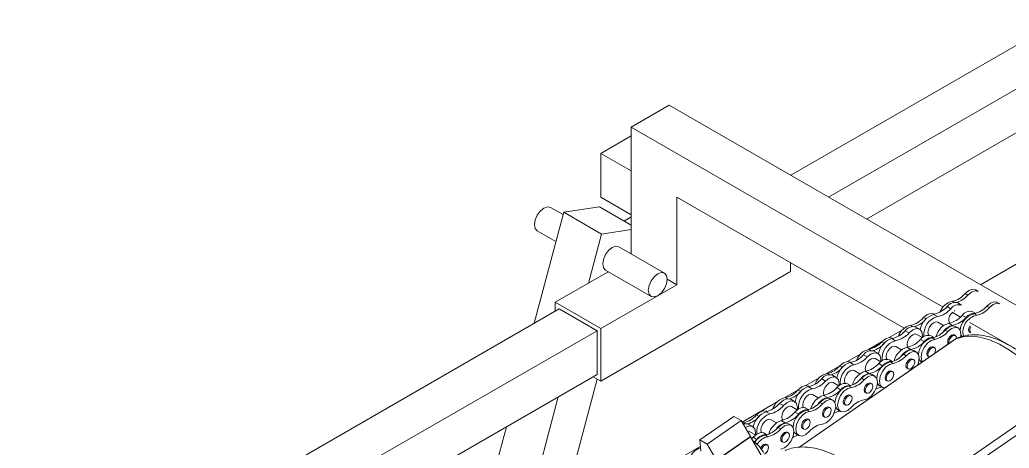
# Model space of a CAD drawing. Header units: millimetres. Extents: x 127 to 2222, y 23 to 864.
# Drawn here: x 1710.2 to 1802.3, y 184.7 to 224.6 of the extents above; entities that cross this region are included whole.
import ezdxf

# ---------------------------------------------------------------- set-up
doc = ezdxf.new("R2010")
doc.units = ezdxf.units.MM

msp = doc.modelspace()

# ---------------------------------------------------------------- linework, layer by layer
at = {"color": 7, "linetype": 'Continuous', "lineweight": 15}
for p, q in [((1781.983, 210.125), (1827.697, 236.515)), ((1785.518, 208.084), (1829.816, 233.657)), ((1789.054, 206.042), (1831.233, 230.392)), ((1840.196, 223.321), (1799.66, 199.92)), ((1770.667, 216.657), (1767.132, 214.616)), ((1831.478, 181.551), (1770.667, 216.657)), ((1764.303, 212.165), (1767.132, 213.798)), ((1767.132, 214.616), (1767.132, 202.791)), ((1796.181, 197.846), (1767.132, 214.616)), ((1764.303, 212.165), (1767.132, 210.533)), ((1764.303, 208.083), (1764.303, 212.165)), ((1764.303, 208.083), (1767.132, 206.45)), ((1792.541, 195.865), (1771.374, 208.084)), ((1771.374, 208.084), (1771.374, 199.919)), ((1760.841, 206.674), (1758.081, 196.327)), ((1760.782, 206.456), (1759.625, 207.124)), ((1760.841, 206.674), (1764.163, 207.195)), ((1764.376, 204.633), (1760.841, 206.674)), ((1767.132, 205.482), (1764.163, 207.195)), ((1767.132, 206.246), (1766.47, 205.864)), ((1774.91, 206.042), (1774.91, 206.043)), ((1774.91, 206.043), (1774.91, 206.042)), ((1758.375, 204.959), (1760.115, 203.954)), ((1764.376, 204.633), (1763.161, 200.076)), ((1764.376, 204.633), (1767.132, 205.065)), ((1778.445, 204.001), (1778.445, 204.002)), ((1778.445, 204.001), (1778.446, 204.001)), ((1770.231, 201.001), (1765.989, 203.451)), ((1767.077, 202.823), (1767.132, 203.029)), ((1781.981, 201.142), (1781.981, 201.961)), ((1781.981, 201.959), (1781.983, 201.96)), ((1760.06, 198.286), (1764.998, 201.136)), ((1764.303, 190.937), (1781.981, 201.142)), ((1764.739, 201.285), (1768.981, 198.836)), ((1770.49, 200.429), (1771.374, 199.919)), ((1764.303, 195.837), (1771.374, 199.919)), ((1798.24, 199.103), (1798.488, 198.96)), ((1799.458, 199.303), (1799.211, 199.446)), ((1764.303, 195.837), (1760.06, 198.286)), ((1760.06, 198.286), (1760.06, 197.469)), ((1797.043, 198.382), (1797.22, 198.279)), ((1797.892, 198.02), (1797.539, 198.224)), ((1801.474, 198.14), (1801.226, 198.283)), ((1710.189, 168.679), (1760.414, 197.673)), ((1763.95, 195.632), (1760.414, 197.673)), ((1795.374, 197.171), (1795.322, 197.201)), ((1796.545, 197.884), (1796.898, 197.68)), ((1797.8, 196.912), (1797.007, 197.369)), ((1799.22, 197.253), (1798.953, 197.408)), ((1799.306, 197.076), (1799.058, 197.219)), ((1800.503, 197.797), (1800.256, 197.94)), ((1795.288, 197.158), (1795.642, 196.954)), ((1796.202, 196.115), (1795.673, 196.421)), ((1797.056, 196.138), (1796.702, 196.342)), ((1798.313, 196.863), (1797.959, 197.067)), ((1805.102, 192.696), (1798.668, 196.41)), ((1741.958, 182.937), (1763.95, 195.632)), ((1763.95, 191.55), (1763.95, 195.632)), ((1764.303, 190.937), (1764.303, 195.837)), ((1792.4, 195.728), (1791.16, 195.013)), ((1792.656, 195.639), (1793.009, 195.435)), ((1793.154, 196.137), (1793.331, 196.034)), ((1794.003, 195.775), (1793.65, 195.979)), ((1796.614, 195.552), (1796.366, 195.695)), ((1797.584, 195.895), (1797.337, 196.038)), ((1798.654, 195.502), (1798.76, 195.44)), ((1797.309, 194.848), (1782.742, 184.763)), ((1790.455, 194.605), (1789.216, 193.89)), ((1791.399, 194.913), (1791.753, 194.709)), ((1791.484, 194.926), (1791.433, 194.956)), ((1794.258, 194.993), (1793.728, 195.298)), ((1794.424, 194.618), (1794.07, 194.822)), ((1795.331, 195.008), (1795.064, 195.162)), ((1795.416, 194.831), (1795.169, 194.973)), ((1797.316, 195.184), (1797.21, 195.245)), ((1789.265, 193.892), (1789.442, 193.789)), ((1790.114, 193.53), (1789.761, 193.734)), ((1792.313, 193.87), (1791.784, 194.176)), ((1793.167, 193.893), (1792.813, 194.097)), ((1793.695, 193.65), (1793.448, 193.792)), ((1795.371, 194.061), (1795.265, 194.123)), ((1788.51, 193.483), (1787.271, 192.768)), ((1787.51, 192.668), (1787.864, 192.464)), ((1787.595, 192.681), (1787.544, 192.711)), ((1788.767, 193.394), (1789.12, 193.19)), ((1790.369, 192.747), (1789.839, 193.053)), ((1791.442, 192.763), (1791.175, 192.917)), ((1791.527, 192.585), (1791.28, 192.728)), ((1792.725, 193.307), (1792.477, 193.45)), ((1793.426, 192.939), (1793.32, 193)), ((1794.143, 192.75), (1794.217, 192.707)), ((1794.765, 193.257), (1794.871, 193.195)), ((1786.566, 192.36), (1785.327, 191.645)), ((1788.424, 191.625), (1787.895, 191.931)), ((1789.278, 191.648), (1788.924, 191.852)), ((1790.534, 192.373), (1790.181, 192.577)), ((1791.482, 191.816), (1791.376, 191.877)), ((1792.82, 192.134), (1792.927, 192.073)), ((1793.811, 192.436), (1793.881, 192.474)), ((1745.494, 180.896), (1763.95, 191.55)), ((1761.99, 183.746), (1763.96, 191.135)), ((1763.596, 191.346), (1764.303, 190.937)), ((1784.621, 191.238), (1783.382, 190.522)), ((1784.878, 191.149), (1785.231, 190.944)), ((1785.376, 191.647), (1785.553, 191.544)), ((1786.225, 191.284), (1785.872, 191.489)), ((1786.48, 190.502), (1785.95, 190.808)), ((1788.836, 191.062), (1788.588, 191.205)), ((1789.537, 190.694), (1789.431, 190.755)), ((1789.806, 191.404), (1789.559, 191.547)), ((1790.876, 191.011), (1790.982, 190.95)), ((1782.677, 190.115), (1781.438, 189.4)), ((1783.621, 190.423), (1783.975, 190.219)), ((1783.706, 190.436), (1783.654, 190.466)), ((1786.645, 190.128), (1786.292, 190.332)), ((1787.553, 190.518), (1787.286, 190.672)), ((1787.638, 190.34), (1787.391, 190.483)), ((1788.931, 189.889), (1789.037, 189.828)), ((1790.253, 190.505), (1790.501, 190.362)), ((1760.33, 189.46), (1757.434, 178.602)), ((1780.732, 188.993), (1777.451, 187.099)), ((1781.486, 189.402), (1781.664, 189.299)), ((1782.336, 189.039), (1781.982, 189.243)), ((1784.535, 189.38), (1784.006, 189.686)), ((1784.947, 188.817), (1784.699, 188.959)), ((1785.389, 189.403), (1785.035, 189.607)), ((1785.917, 189.159), (1785.67, 189.302)), ((1787.593, 189.571), (1787.487, 189.632)), ((1791.654, 178.957), (1806.782, 189.43)), ((1779.698, 188.08), (1780.051, 187.876)), ((1779.809, 188.103), (1779.767, 188.127)), ((1780.953, 188.865), (1781.307, 188.661)), ((1782.591, 188.257), (1782.061, 188.563)), ((1782.721, 187.845), (1782.367, 188.049)), ((1783.664, 188.273), (1783.397, 188.427)), ((1783.749, 188.095), (1783.502, 188.238)), ((1785.648, 188.449), (1785.542, 188.51)), ((1786.364, 188.26), (1786.612, 188.117)), ((1786.987, 188.766), (1787.093, 188.705)), ((1807.07, 188.719), (1791.942, 178.246)), ((1773.51, 185.46), (1776.676, 187.652)), ((1774.192, 185.066), (1777.359, 187.258)), ((1777.359, 187.258), (1776.676, 187.652)), ((1778.227, 185.764), (1777.359, 187.258)), ((1777.599, 187.063), (1777.478, 187.052)), ((1777.599, 187.063), (1777.777, 186.961)), ((1780.648, 187.041), (1780.118, 187.347)), ((1781.465, 187.059), (1781.112, 187.263)), ((1783.704, 187.326), (1783.598, 187.387)), ((1785.042, 187.644), (1785.148, 187.582)), ((1755.508, 186.676), (1753.899, 180.643)), ((1778.449, 186.701), (1778.095, 186.905)), ((1778.703, 185.919), (1778.174, 186.225)), ((1781.059, 186.478), (1780.812, 186.621)), ((1781.761, 186.11), (1781.655, 186.171)), ((1782.03, 186.821), (1781.782, 186.964)), ((1783.098, 186.521), (1783.204, 186.46)), ((1774.192, 185.066), (1773.51, 185.46)), ((1773.51, 185.46), (1773.605, 184.412)), ((1775.06, 183.571), (1778.227, 185.764)), ((1775.078, 183.541), (1778.244, 185.733)), ((1777.689, 185.348), (1777.655, 185.368)), ((1778.059, 185.604), (1778.018, 185.619)), ((1780.418, 181.99), (1778.244, 185.733)), ((1778.48, 185.711), (1778.341, 185.566)), ((1778.833, 185.507), (1778.48, 185.711)), ((1779.777, 185.934), (1779.509, 186.089)), ((1779.862, 185.757), (1779.614, 185.9)), ((1781.155, 185.305), (1781.261, 185.244)), ((1782.475, 186.014), (1782.723, 185.872)), ((1773.565, 184.855), (1763.757, 179.193)), ((1775.06, 183.571), (1774.192, 185.066)), ((1779.816, 184.988), (1779.71, 185.049))]:
    msp.add_line(p, q, dxfattribs=at)
at = {"color": 8, "linetype": 'Continuous', "lineweight": 15}
for p, q in [((1794.351, 196.858), (1794.572, 196.731)), ((1797.354, 194.873), (1782.752, 184.764)), ((1790.462, 194.613), (1790.683, 194.486)), ((1797.309, 194.848), (1797.354, 194.873)), ((1797.477, 194.941), (1797.354, 194.873)), ((1786.573, 192.368), (1786.794, 192.241)), ((1782.684, 190.123), (1782.905, 189.996)), ((1778.797, 187.785), (1779.017, 187.657))]:
    msp.add_line(p, q, dxfattribs=at)
at = {"color": 7, "linetype": 'Continuous', "lineweight": 15, "flags": 128}
for points in [[(1759.625, 207.124), (1759.338, 207.18), (1759, 207.063), (1758.662, 206.79), (1758.375, 206.403), (1758.183, 205.961), (1758.116, 205.532), (1758.183, 205.18), (1758.375, 204.959), (1758.375, 204.959)], [(1765.989, 203.451), (1765.702, 203.506), (1765.364, 203.389), (1765.026, 203.116), (1764.739, 202.729), (1764.547, 202.287), (1764.48, 201.858), (1764.547, 201.506), (1764.739, 201.285), (1764.739, 201.285)], [(1770.49, 200.429), (1770.423, 200.781), (1770.231, 201.001), (1769.945, 201.057), (1769.606, 200.939), (1769.268, 200.667), (1768.981, 200.28), (1768.79, 199.838), (1768.723, 199.409), (1768.79, 199.057), (1768.981, 198.836), (1769.268, 198.781), (1769.606, 198.898), (1769.945, 199.171), (1770.231, 199.558), (1770.423, 200), (1770.49, 200.429)], [(1799.211, 199.446), (1799.209, 199.447), (1798.92, 199.501), (1798.579, 199.38), (1798.24, 199.103)], [(1799.458, 199.303), (1799.456, 199.304), (1799.167, 199.358), (1798.827, 199.238), (1798.488, 198.96)], [(1801.226, 198.283), (1801.224, 198.284), (1800.935, 198.338), (1800.595, 198.217), (1800.256, 197.94)], [(1801.474, 198.14), (1801.471, 198.141), (1801.182, 198.195), (1800.842, 198.074), (1800.503, 197.797)], [(1795.322, 197.201), (1795.32, 197.202), (1795.031, 197.256), (1794.69, 197.135), (1794.351, 196.858)], [(1797.212, 197.488), (1797.242, 197.506), (1797.273, 197.523)], [(1795.673, 196.421), (1795.501, 196.454), (1795.298, 196.384), (1795.095, 196.22), (1794.923, 195.988), (1794.808, 195.723), (1794.768, 195.465), (1794.808, 195.254), (1794.824, 195.223)], [(1794.259, 194.992), (1794.273, 195.179), (1794.203, 195.544), (1794.006, 195.773), (1793.71, 195.833), (1793.36, 195.714), (1793.009, 195.435)], [(1797.337, 196.038), (1797.335, 196.039), (1797.046, 196.093), (1796.706, 195.972), (1796.366, 195.695)], [(1797.817, 195.06), (1797.843, 195.322), (1797.776, 195.675), (1797.582, 195.896), (1797.293, 195.95), (1796.953, 195.829), (1796.614, 195.552)], [(1798.668, 196.103), (1798.654, 196.079), (1798.577, 195.902), (1798.551, 195.731), (1798.577, 195.59), (1798.654, 195.502), (1798.654, 195.502)], [(1798.775, 195.433), (1798.76, 195.44), (1798.683, 195.529), (1798.657, 195.669)], [(1791.433, 194.956), (1791.43, 194.957), (1791.142, 195.011), (1790.801, 194.89), (1790.462, 194.613)], [(1792.876, 194.106), (1792.863, 194.132), (1792.823, 194.343), (1792.863, 194.6), (1792.978, 194.865), (1793.15, 195.097), (1793.353, 195.261), (1793.556, 195.332), (1793.728, 195.298)], [(1795.416, 194.831), (1795.071, 194.74), (1794.716, 194.477), (1794.41, 194.084), (1794.204, 193.627), (1794.131, 193.179), (1794.204, 192.816), (1794.253, 192.732)], [(1797.21, 195.245), (1797.095, 195.267), (1796.96, 195.22), (1796.824, 195.111), (1796.71, 194.956), (1796.633, 194.78), (1796.606, 194.608), (1796.633, 194.467), (1796.673, 194.408)], [(1796.725, 194.444), (1796.712, 194.547), (1796.739, 194.719), (1796.816, 194.895), (1796.93, 195.05), (1797.066, 195.159), (1797.201, 195.206), (1797.316, 195.184), (1797.392, 195.096), (1797.419, 194.955), (1797.417, 194.913)], [(1806.782, 189.43), (1805.987, 190.487), (1805.131, 191.472), (1804.231, 192.368), (1803.302, 193.158), (1802.36, 193.83), (1801.423, 194.371), (1800.506, 194.772), (1799.625, 195.026), (1798.797, 195.128), (1798.036, 195.077), (1797.354, 194.873)], [(1797.839, 195.218), (1797.845, 195.204), (1797.924, 195.083)], [(1790.37, 192.747), (1790.383, 192.934), (1790.314, 193.299), (1790.117, 193.528), (1789.821, 193.588), (1789.471, 193.469), (1789.12, 193.19)], [(1791.784, 194.176), (1791.612, 194.209), (1791.409, 194.139), (1791.206, 193.975), (1791.034, 193.743), (1790.919, 193.478), (1790.878, 193.22), (1790.919, 193.009), (1790.935, 192.978)], [(1793.448, 193.792), (1793.446, 193.794), (1793.157, 193.848), (1792.817, 193.727), (1792.477, 193.45)], [(1793.804, 192.421), (1793.886, 192.646), (1793.954, 193.077), (1793.886, 193.43), (1793.693, 193.651), (1793.404, 193.705), (1793.064, 193.584), (1792.725, 193.307)], [(1795.265, 194.123), (1795.15, 194.145), (1795.015, 194.098), (1794.88, 193.989), (1794.765, 193.834), (1794.688, 193.657), (1794.661, 193.485), (1794.688, 193.345), (1794.765, 193.257), (1794.765, 193.257)], [(1794.767, 193.424), (1794.794, 193.596), (1794.871, 193.773), (1794.986, 193.927), (1795.121, 194.037), (1795.256, 194.084), (1795.371, 194.061), (1795.448, 193.973), (1795.475, 193.832), (1795.448, 193.661), (1795.391, 193.52)], [(1787.544, 192.711), (1787.541, 192.712), (1787.252, 192.766), (1786.912, 192.645), (1786.573, 192.368)], [(1788.987, 191.86), (1788.974, 191.886), (1788.934, 192.098), (1788.974, 192.355), (1789.089, 192.62), (1789.261, 192.852), (1789.464, 193.016), (1789.667, 193.087), (1789.839, 193.053)], [(1791.527, 192.585), (1791.182, 192.495), (1790.827, 192.232), (1790.521, 191.839), (1790.315, 191.382), (1790.242, 190.934), (1790.315, 190.571), (1790.521, 190.351), (1790.745, 190.303)], [(1793.32, 193), (1793.206, 193.022), (1793.07, 192.975), (1792.935, 192.866), (1792.82, 192.711), (1792.744, 192.535), (1792.717, 192.363), (1792.744, 192.222), (1792.82, 192.134), (1792.82, 192.134)], [(1792.823, 192.302), (1792.85, 192.473), (1792.927, 192.65), (1793.041, 192.805), (1793.177, 192.914), (1793.312, 192.961), (1793.427, 192.939), (1793.503, 192.851), (1793.53, 192.71), (1793.503, 192.538), (1793.427, 192.361), (1793.312, 192.207), (1793.177, 192.097), (1793.041, 192.05), (1792.927, 192.073), (1792.85, 192.161), (1792.823, 192.302)], [(1793.95, 192.973), (1793.956, 192.959), (1794.143, 192.75)], [(1794.902, 193.181), (1794.871, 193.195), (1794.794, 193.284), (1794.767, 193.424)], [(1787.895, 191.931), (1787.723, 191.964), (1787.52, 191.894), (1787.317, 191.73), (1787.145, 191.498), (1787.03, 191.233), (1786.989, 190.975), (1787.03, 190.764), (1787.046, 190.733)], [(1791.376, 191.877), (1791.261, 191.9), (1791.126, 191.853), (1790.991, 191.744), (1790.876, 191.589), (1790.799, 191.412), (1790.772, 191.24), (1790.799, 191.1), (1790.876, 191.011), (1790.876, 191.011)], [(1790.878, 191.179), (1790.905, 191.351), (1790.982, 191.528), (1791.097, 191.682), (1791.232, 191.791), (1791.367, 191.838), (1791.482, 191.816), (1791.559, 191.728), (1791.586, 191.587), (1791.559, 191.416), (1791.482, 191.239), (1791.367, 191.084), (1791.232, 190.975), (1791.097, 190.928), (1790.982, 190.95), (1790.905, 191.038), (1790.878, 191.179)], [(1785.098, 189.615), (1785.085, 189.641), (1785.045, 189.852), (1785.085, 190.11), (1785.2, 190.375), (1785.372, 190.607), (1785.575, 190.771), (1785.778, 190.842), (1785.95, 190.808)], [(1786.481, 190.502), (1786.494, 190.689), (1786.425, 191.054), (1786.228, 191.283), (1785.932, 191.343), (1785.582, 191.224), (1785.231, 190.944)], [(1789.559, 191.547), (1789.557, 191.549), (1789.268, 191.603), (1788.927, 191.482), (1788.588, 191.205)], [(1789.431, 190.755), (1789.317, 190.777), (1789.181, 190.73), (1789.046, 190.621), (1788.931, 190.466), (1788.855, 190.29), (1788.828, 190.118), (1788.855, 189.977), (1788.931, 189.889), (1788.931, 189.889)], [(1788.836, 189.183), (1789.175, 189.298), (1789.515, 189.569), (1789.804, 189.957), (1789.997, 190.401), (1790.065, 190.832), (1789.997, 191.185), (1789.804, 191.406), (1789.515, 191.46), (1789.175, 191.339), (1788.836, 191.062)], [(1783.654, 190.466), (1783.652, 190.467), (1783.363, 190.521), (1783.023, 190.4), (1782.684, 190.123)], [(1787.638, 190.34), (1787.293, 190.25), (1786.938, 189.987), (1786.632, 189.594), (1786.426, 189.136), (1786.353, 188.689), (1786.426, 188.326), (1786.632, 188.106), (1786.938, 188.066), (1787.293, 188.213), (1787.638, 188.522)], [(1788.934, 190.057), (1788.961, 190.228), (1789.037, 190.405), (1789.152, 190.56), (1789.287, 190.669), (1789.423, 190.716), (1789.537, 190.694), (1789.614, 190.605), (1789.641, 190.465), (1789.614, 190.293), (1789.537, 190.116), (1789.423, 189.962), (1789.287, 189.852), (1789.152, 189.805), (1789.037, 189.828), (1788.961, 189.916), (1788.934, 190.057)], [(1790.061, 190.728), (1790.067, 190.714), (1790.253, 190.505)], [(1781.982, 189.243), (1781.957, 189.257), (1781.653, 189.297), (1781.301, 189.16), (1780.953, 188.865)], [(1782.592, 188.256), (1782.604, 188.488), (1782.521, 188.84), (1782.311, 189.053), (1782.007, 189.093), (1781.654, 188.956), (1781.307, 188.661)], [(1784.006, 189.686), (1783.834, 189.719), (1783.631, 189.648), (1783.428, 189.485), (1783.256, 189.253), (1783.141, 188.988), (1783.1, 188.73), (1783.141, 188.519), (1783.156, 188.488)], [(1785.67, 189.302), (1785.668, 189.303), (1785.379, 189.357), (1785.038, 189.237), (1784.699, 188.959)], [(1784.947, 186.938), (1785.286, 187.052), (1785.626, 187.324), (1785.915, 187.712), (1786.108, 188.155), (1786.176, 188.587), (1786.108, 188.94), (1785.915, 189.161), (1785.626, 189.215), (1785.286, 189.094), (1784.947, 188.817)], [(1787.487, 189.632), (1787.372, 189.655), (1787.237, 189.608), (1787.102, 189.498), (1786.987, 189.344), (1786.91, 189.167), (1786.883, 188.995), (1786.91, 188.854), (1786.987, 188.766), (1786.987, 188.766)], [(1786.989, 188.934), (1787.016, 189.106), (1787.093, 189.282), (1787.208, 189.437), (1787.343, 189.546), (1787.478, 189.593), (1787.593, 189.571), (1787.67, 189.483), (1787.696, 189.342), (1787.67, 189.17), (1787.593, 188.994), (1787.478, 188.839), (1787.343, 188.73), (1787.208, 188.683), (1787.093, 188.705), (1787.016, 188.793), (1786.989, 188.934)], [(1779.767, 188.127), (1779.765, 188.129), (1779.476, 188.182), (1779.136, 188.062), (1778.797, 187.785)], [(1781.265, 187.298), (1781.205, 187.378), (1781.156, 187.582), (1781.188, 187.836), (1781.296, 188.103), (1781.463, 188.34), (1781.664, 188.512), (1781.868, 188.594), (1782.045, 188.571), (1782.061, 188.563)], [(1783.397, 188.427), (1783.371, 188.441), (1783.067, 188.481), (1782.715, 188.344), (1782.367, 188.049)], [(1783.749, 188.095), (1783.403, 188.005), (1783.048, 187.742), (1782.743, 187.349), (1782.537, 186.891), (1782.464, 186.444), (1782.537, 186.08), (1782.743, 185.861), (1783.048, 185.821), (1783.403, 185.968), (1783.749, 186.277)], [(1785.542, 188.51), (1785.428, 188.532), (1785.292, 188.485), (1785.157, 188.376), (1785.042, 188.221), (1784.966, 188.044), (1784.939, 187.873), (1784.966, 187.732), (1785.042, 187.644), (1785.042, 187.644)], [(1785.045, 187.811), (1785.072, 187.983), (1785.148, 188.16), (1785.263, 188.315), (1785.398, 188.424), (1785.534, 188.471), (1785.648, 188.449), (1785.725, 188.36), (1785.752, 188.22), (1785.725, 188.048), (1785.648, 187.871), (1785.534, 187.716), (1785.398, 187.607), (1785.263, 187.56), (1785.148, 187.582), (1785.072, 187.671), (1785.045, 187.811)], [(1786.172, 188.482), (1786.178, 188.468), (1786.364, 188.26)], [(1780.118, 187.347), (1780.102, 187.356), (1779.925, 187.378), (1779.721, 187.297), (1779.52, 187.124), (1779.353, 186.887), (1779.245, 186.621), (1779.213, 186.366), (1779.262, 186.162), (1779.269, 186.15)], [(1783.598, 187.387), (1783.483, 187.409), (1783.348, 187.362), (1783.212, 187.253), (1783.098, 187.099), (1783.021, 186.922), (1782.994, 186.75), (1783.021, 186.609), (1783.098, 186.521), (1783.098, 186.521)], [(1783.1, 186.689), (1783.127, 186.861), (1783.204, 187.037), (1783.318, 187.192), (1783.454, 187.301), (1783.589, 187.348), (1783.704, 187.326), (1783.78, 187.238), (1783.807, 187.097), (1783.78, 186.925), (1783.704, 186.749), (1783.589, 186.594), (1783.454, 186.485), (1783.318, 186.438), (1783.204, 186.46), (1783.127, 186.548), (1783.1, 186.689)], [(1778.705, 185.918), (1778.717, 186.15), (1778.633, 186.502), (1778.423, 186.715), (1778.119, 186.755), (1777.767, 186.618), (1777.74, 186.601)], [(1779.509, 186.089), (1779.484, 186.102), (1779.18, 186.143), (1778.828, 186.005), (1778.48, 185.711)], [(1781.782, 186.964), (1781.78, 186.965), (1781.491, 187.019), (1781.151, 186.898), (1780.812, 186.621)], [(1781.655, 186.171), (1781.54, 186.194), (1781.405, 186.147), (1781.27, 186.038), (1781.155, 185.883), (1781.078, 185.706), (1781.051, 185.534), (1781.078, 185.394), (1781.155, 185.305), (1781.155, 185.305)], [(1781.059, 184.6), (1781.398, 184.714), (1781.739, 184.986), (1782.028, 185.374), (1782.221, 185.817), (1782.289, 186.249), (1782.221, 186.602), (1782.028, 186.822), (1781.739, 186.876), (1781.398, 186.755), (1781.059, 186.478)], [(1782.289, 186.224), (1782.289, 186.223), (1782.475, 186.014)], [(1777.707, 185.36), (1777.692, 185.366), (1777.666, 185.376)], [(1778.833, 185.507), (1778.684, 185.352), (1778.606, 185.278)], [(1781.157, 185.473), (1781.184, 185.645), (1781.261, 185.822), (1781.376, 185.976), (1781.511, 186.085), (1781.646, 186.133), (1781.761, 186.11), (1781.838, 186.022), (1781.865, 185.881), (1781.838, 185.71), (1781.761, 185.533), (1781.646, 185.378), (1781.511, 185.269), (1781.376, 185.222), (1781.261, 185.244), (1781.184, 185.332), (1781.157, 185.473)], [(1779.71, 185.049), (1779.596, 185.071), (1779.46, 185.024), (1779.325, 184.915), (1779.21, 184.76), (1779.176, 184.694)], [(1779.26, 184.581), (1779.316, 184.699), (1779.431, 184.854), (1779.566, 184.963), (1779.702, 185.01), (1779.816, 184.988), (1779.893, 184.899), (1779.92, 184.759), (1779.893, 184.587), (1779.816, 184.41), (1779.702, 184.256), (1779.566, 184.146), (1779.542, 184.133)]]:
    msp.add_lwpolyline(points, dxfattribs=at)
at = {"color": 7, "linetype": 'Continuous', "lineweight": 15}
for centre, radius, start, end in [((1796.575, 200.514), 2.182, 282.38577, 319.74598), ((1797.356, 196.878), 1.536, 101.7656, 161.25838), ((1797.27, 197.387), 0.879, 72.19869, 145.57375), ((1796.754, 200.454), 2.288, 287.23595, 319.26978), ((1794.878, 199.319), 2.199, 280.7366, 319.25803), ((1795.232, 199.115), 2.199, 280.7366, 319.25803), ((1797.637, 196.639), 0.918, 133.36545, 198.29763), ((1797.624, 197.183), 0.879, 72.19869, 145.57375), ((1799.455, 195.586), 1.68, 103.66925, 177.07018), ((1798.684, 196.57), 0.879, 72.19869, 145.57375), ((1799.083, 196.301), 0.954, 82.97668, 143.86582), ((1798.59, 199.35), 2.182, 282.38577, 319.74598), ((1798.837, 199.207), 2.182, 282.38577, 319.74598), ((1792.686, 198.268), 2.182, 282.38577, 319.74598), ((1792.965, 198.008), 2.067, 286.22998, 314.24969), ((1795.836, 195.439), 1.805, 107.6826, 170.44215), ((1796.127, 195.275), 1.748, 106.10443, 186.30257), ((1797.248, 194.633), 1.794, 107.70121, 165.81457), ((1796.293, 198.503), 2.199, 280.7366, 319.25803), ((1796.646, 198.299), 2.199, 280.7366, 319.25803), ((1799.624, 195.504), 1.603, 101.44848, 193.50296), ((1790.989, 197.074), 2.199, 280.7366, 319.25803), ((1791.343, 196.87), 2.199, 280.7366, 319.25803), ((1793.467, 194.633), 1.536, 101.7656, 161.25838), ((1793.381, 195.142), 0.879, 72.19869, 145.57375), ((1794.701, 197.105), 2.182, 282.38577, 319.74598), ((1794.948, 196.962), 2.182, 282.38577, 319.74598), ((1797.395, 194.735), 1.443, 103.56992, 147.69593), ((1799.415, 195.634), 0.759, 147.51043, 177.34677), ((1788.797, 196.023), 2.182, 282.38578, 319.74597), ((1788.975, 195.963), 2.288, 287.23604, 319.2697), ((1791.947, 193.194), 1.805, 107.6812, 170.4438), ((1792.237, 193.03), 1.748, 106.10443, 186.30257), ((1792.404, 196.258), 2.199, 280.7366, 319.25803), ((1792.757, 196.054), 2.199, 280.7366, 319.25803), ((1795.566, 193.341), 1.68, 103.66986, 177.06957), ((1794.795, 194.325), 0.879, 72.19869, 145.57375), ((1795.194, 194.056), 0.954, 82.97668, 143.86582), ((1797.878, 194.025), 1, 113.66033, 124.69499), ((1789.578, 192.388), 1.536, 101.76554, 161.25863), ((1789.492, 192.897), 0.879, 72.1983, 145.57388), ((1793.359, 192.388), 1.794, 107.70121, 165.81457), ((1793.505, 192.49), 1.443, 103.56992, 147.69593), ((1788.058, 190.948), 1.805, 107.68275, 170.44225), ((1787.1, 194.829), 2.199, 280.73668, 319.25795), ((1787.454, 194.625), 2.199, 280.73668, 319.25795), ((1791.677, 191.096), 1.68, 103.67009, 177.06934), ((1790.906, 192.08), 0.879, 72.1983, 145.57388), ((1791.305, 191.811), 0.954, 82.97635, 143.86598), ((1790.812, 194.86), 2.182, 282.38578, 319.74597), ((1791.059, 194.717), 2.182, 282.38578, 319.74597), ((1784.907, 193.778), 2.182, 282.38555, 319.74622), ((1785.086, 193.718), 2.288, 287.23604, 319.2697), ((1788.348, 190.785), 1.748, 106.10464, 186.30237), ((1789.47, 190.143), 1.794, 107.70135, 165.81466), ((1788.515, 194.013), 2.199, 280.73668, 319.25795), ((1788.868, 193.809), 2.199, 280.73668, 319.25795), ((1783.211, 192.584), 2.199, 280.7367, 319.25793), ((1783.565, 192.38), 2.199, 280.7367, 319.25793), ((1785.689, 190.143), 1.536, 101.76557, 161.25841), ((1785.603, 190.652), 0.879, 72.19766, 145.57453), ((1786.923, 192.615), 2.182, 282.38555, 319.74622), ((1787.17, 192.472), 2.182, 282.38555, 319.74622), ((1789.616, 190.245), 1.443, 103.56939, 147.69659), ((1781.018, 191.533), 2.182, 282.38577, 319.74598), ((1781.197, 191.473), 2.288, 287.23595, 319.26978), ((1784.169, 188.703), 1.805, 107.68275, 170.44225), ((1784.459, 188.54), 1.748, 106.10464, 186.30237), ((1784.625, 191.768), 2.199, 280.7367, 319.25793), ((1784.979, 191.564), 2.199, 280.7367, 319.25793), ((1787.788, 188.851), 1.68, 103.66933, 177.07009), ((1787.017, 189.835), 0.879, 72.19766, 145.57453), ((1787.416, 189.566), 0.954, 82.97548, 143.86685), ((1790.775, 188.741), 1.683, 101.15354, 120.4608), ((1781.807, 187.882), 1.553, 101.90798, 163.30641), ((1783.034, 190.37), 2.182, 282.38577, 319.74598), ((1785.581, 187.897), 1.794, 107.70135, 165.81466), ((1785.727, 188), 1.443, 103.56989, 147.69608), ((1789.171, 187.162), 2.049, 99.40496, 138.40548), ((1780.312, 186.348), 1.837, 109.52506, 170.08083), ((1779.151, 190.349), 2.334, 283.54042, 320.5318), ((1779.505, 190.145), 2.334, 283.54042, 320.5318), ((1780.565, 189.533), 2.334, 283.54042, 320.5318), ((1783.896, 186.606), 1.679, 103.56976, 179.82568), ((1783.537, 187.28), 0.993, 83.88801, 145.2998), ((1783.281, 190.227), 2.182, 282.38577, 319.74598), ((1786.886, 186.496), 1.683, 101.15253, 120.46181), ((1777.131, 189.195), 2.182, 282.38578, 319.74597), ((1777.31, 189.135), 2.288, 287.23604, 319.2697), ((1780.59, 186.195), 1.765, 107.77389, 186.03069), ((1781.68, 185.58), 1.776, 108.6657, 166.37511), ((1781.877, 185.621), 1.496, 105.96616, 147.14291), ((1780.919, 189.329), 2.334, 283.54042, 320.5318), ((1777.834, 186.397), 0.571, 62.81429, 118.01032), ((1778.03, 185.954), 0.307, 62.10142, 106.10878), ((1779.146, 188.031), 2.182, 282.38578, 319.74597), ((1779.394, 187.889), 2.182, 282.38578, 319.74597), ((1785.281, 184.916), 2.049, 99.40524, 138.40522), ((1776.436, 182.563), 3.474, 29.80852, 54.8422), ((1779.814, 184.595), 1.32, 98.69064, 150.99986), ((1779.65, 184.941), 0.993, 83.88801, 145.2998), ((1780.069, 184.431), 1.342, 98.89434, 153.03869), ((1783.151, 184.135), 1.822, 104.943, 122.54268), ((1774.112, 183.185), 1.636, 109.13642, 159.85886)]:
    msp.add_arc(centre, radius, start, end, dxfattribs=at)
for points, knots in [([(1807.182, 189.701), (1807.054, 189.88), (1806.682, 190.398), (1806.018, 191.213), (1805.181, 192.109), (1804.303, 192.917), (1803.397, 193.627), (1802.472, 194.226), (1801.539, 194.703), (1800.61, 195.045), (1799.697, 195.241), (1798.823, 195.277), (1798.077, 195.171), (1797.651, 195.008), (1797.477, 194.941)], [0, 0, 0, 0, 0.046732, 0.135062, 0.223549, 0.312267, 0.401337, 0.490883, 0.580998, 0.671674, 0.762504, 0.852341, 0.939668, 1, 1, 1, 1]), ([(1786.096, 184.009), (1786.028, 184.046), (1785.641, 184.256), (1784.939, 184.509), (1784.004, 184.75), (1783.101, 184.825), (1782.278, 184.745), (1781.75, 184.587), (1781.503, 184.481), (1781.478, 184.47)], [0, 0, 0, 0, 0.041545, 0.236278, 0.431604, 0.625506, 0.815095, 0.981211, 1, 1, 1, 1])]:
    msp.add_open_spline(points, degree=3, knots=knots, dxfattribs=at)

doc.saveas('drawing.dxf')
